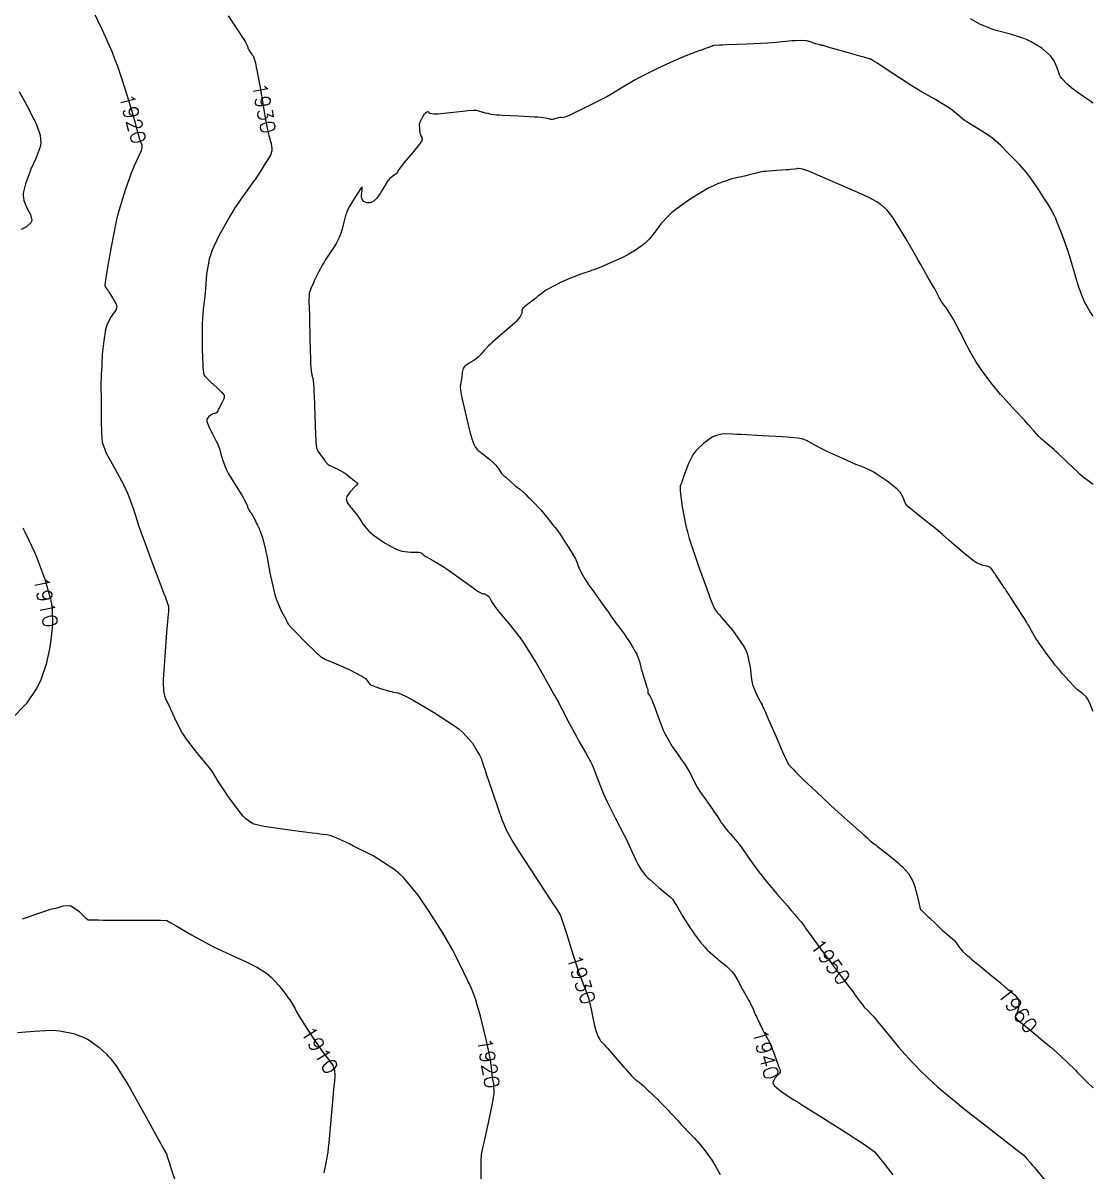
# Model space of a CAD drawing. Header units: metres. Extents: x 837477 to 838477, y 1189014 to 1191014.
# Drawn here: x 838203.1 to 838476.5, y 1189315.7 to 1189609 of the extents above; entities that cross this region are included whole.
import ezdxf

# ---------------------------------------------------------------- set-up
doc = ezdxf.new("R2010")
doc.units = ezdxf.units.M
doc.header["$LTSCALE"] = 0.3
doc.layers.add('COTAS 10', color=1, linetype='Continuous')
doc.styles.get("Standard").update_dxf_attribs({"font": 'simplex.shx'})

msp = doc.modelspace()

# ---------------------------------------------------------------- linework, layer by layer
at = {"layer": 'COTAS 10'}
for points, elevation in [([(838320.17, 1189309.906), (838320.222, 1189316.149), (838320.231, 1189317.347), (838320.239, 1189318.315), (838320.248, 1189319.896), (838320.53, 1189321.19), (838320.71, 1189321.977), (838320.934, 1189322.949), (838322.111, 1189328.01), (838323.208, 1189333.36), (838323.383, 1189334.515), (838323.442, 1189335.022), (838323.5, 1189335.528), (838323.458, 1189338.01), (838323.128, 1189339.487), (838323.065, 1189339.867), (838323.013, 1189340.235), (838322.927, 1189341.459), (838322.698, 1189343.354), (838322.556, 1189344.144), (838322.38, 1189345.05), (838321.459, 1189349.28), (838320.458, 1189353.538), (838320.4, 1189353.776), (838320.23, 1189354.461), (838320.024, 1189355.273), (838319.461, 1189357.282), (838319.113, 1189358.398), (838319.043, 1189358.647), (838318.985, 1189358.87), (838318.868, 1189359.461), (838318.37, 1189360.78), (838318.072, 1189361.462), (838317.704, 1189362.281), (838315.793, 1189366.386), (838313.545, 1189370.963), (838312.965, 1189372.079), (838312.402, 1189373.131), (838310.521, 1189376.386), (838308.469, 1189379.612), (838307.798, 1189380.646), (838307.084, 1189381.74), (838304.135, 1189386.196), (838300.393, 1189390.682), (838299.18, 1189391.794), (838297.889, 1189392.85), (838292.584, 1189396.196), (838287.632, 1189398.707), (838286.564, 1189399.237), (838285.627, 1189399.695), (838283.335, 1189400.75), (838282.065, 1189401.234), (838281.772, 1189401.331), (838281.504, 1189401.412), (838280.75, 1189401.572), (838279.029, 1189401.775), (838278.151, 1189401.883), (838277.1, 1189402.014), (838271.854, 1189402.676), (838266.439, 1189403.427), (838265.281, 1189403.614), (838264.271, 1189403.793), (838261.854, 1189404.365), (838260.052, 1189405.705), (838259.43, 1189406.367), (838258.753, 1189407.157), (838255.865, 1189411.062), (838253.269, 1189414.885), (838252.777, 1189415.622), (838252.384, 1189416.22), (838251.785, 1189417.22), (838251.785, 1189417.347), (838251.769, 1189417.395), (838251.747, 1189417.448), (838251.61, 1189417.683), (838250.877, 1189418.601), (838250.48, 1189419.084), (838249.998, 1189419.667), (838247.555, 1189422.597), (838244.911, 1189426.032), (838244.303, 1189426.932), (838243.748, 1189427.81), (838242.193, 1189430.798), (838241.122, 1189433.256), (838240.873, 1189433.8), (838240.645, 1189434.285), (838239.992, 1189435.544), (838239.542, 1189436.503), (838239.442, 1189436.798), (838239.352, 1189437.107), (838239.113, 1189438.33), (838239.061, 1189440.481), (838239.088, 1189441.375), (838239.133, 1189442.398), (838239.448, 1189447.17), (838239.834, 1189452.092), (838239.925, 1189453.209), (838240.008, 1189454.221), (838240.251, 1189456.988), (838240.401, 1189458.684), (838240.426, 1189459.02), (838240.444, 1189459.298), (838240.449, 1189459.818), (838240.384, 1189460.019), (838240.359, 1189460.095), (838240.33, 1189460.18), (838240.197, 1189460.562), (838239.527, 1189462.363), (838239.158, 1189463.343), (838238.711, 1189464.531), (838236.436, 1189470.562), (838233.959, 1189477.261), (838233.385, 1189478.872), (838232.858, 1189480.376), (838231.36, 1189484.924), (838229.94, 1189488.804), (838229.463, 1189489.886), (838228.95, 1189490.972), (838226.796, 1189494.924), (838224.834, 1189498.396), (838224.442, 1189499.18), (838224.116, 1189499.886), (838223.485, 1189501.794), (838223.314, 1189504.188), (838223.278, 1189505.2), (838223.247, 1189506.363), (838223.176, 1189511.828), (838223.17, 1189517.088), (838223.18, 1189518.123), (838223.194, 1189518.975), (838223.288, 1189520.528), (838223.382, 1189521.025), (838223.397, 1189521.211), (838223.407, 1189521.418), (838223.402, 1189522.34), (838223.451, 1189523.824), (838223.494, 1189524.385), (838223.55, 1189525.011), (838223.861, 1189527.815), (838224.343, 1189530.647), (838224.506, 1189531.291), (838224.683, 1189531.874), (838225.43, 1189533.473), (838226.187, 1189534.553), (838226.369, 1189534.81), (838226.54, 1189535.047), (838227.06, 1189535.749), (838227.187, 1189536.566), (838227.11, 1189536.876), (838226.984, 1189537.223), (838226.124, 1189538.777), (838225.132, 1189540.274), (838224.923, 1189540.585), (838224.741, 1189540.851), (838224.323, 1189541.436), (838224.163, 1189541.807), (838224.144, 1189541.938), (838224.137, 1189542.081), (838224.206, 1189542.699), (838224.532, 1189544.518), (838224.686, 1189545.418), (838224.869, 1189546.49), (838225.761, 1189551.795), (838226.962, 1189557.94), (838227.338, 1189559.543), (838227.734, 1189561.102), (838229.324, 1189566.376), (838230.888, 1189570.73), (838231.268, 1189571.71), (838231.624, 1189572.591), (838232.72, 1189574.958), (838233.426, 1189576.437), (838233.537, 1189576.759), (838233.611, 1189577.042), (838233.572, 1189577.749), (838233.244, 1189578.533), (838233.135, 1189578.865), (838233.019, 1189579.247), (838232.534, 1189581.041), (838231.722, 1189583.992), (838231.4, 1189585.103), (838231.036, 1189586.341), (838229.369, 1189591.874), (838228.398, 1189594.759), (838227.279, 1189598.083), (838226.648, 1189599.748), (838225.995, 1189601.389), (838223.445, 1189607.117), (838221.062, 1189612.042)], 1920), ([(838255.584, 1189610.789), (838257.641, 1189607.69), (838259.4, 1189605.042), (838259.741, 1189604.5), (838260.019, 1189604.042), (838260.495, 1189603.079), (838260.583, 1189602.678), (838260.616, 1189602.574), (838260.653, 1189602.472), (838260.816, 1189602.132), (838261.002, 1189601.825), (838261.053, 1189601.744), (838261.104, 1189601.665), (838261.285, 1189601.398), (838261.499, 1189601.111), (838261.571, 1189601.02), (838261.648, 1189600.925), (838261.97, 1189600.537), (838262.453, 1189599.048), (838262.631, 1189598.257), (838262.763, 1189597.623), (838262.829, 1189597.303), (838263.705, 1189592.492), (838264.588, 1189587.382), (838264.79, 1189586.239), (838264.973, 1189585.213), (838265.483, 1189582.492), (838265.88, 1189580.65), (838265.991, 1189580.178), (838266.104, 1189579.724), (838266.315, 1189578.959), (838266.518, 1189578.221), (838266.751, 1189576.917), (838266.748, 1189576.587), (838266.717, 1189576.27), (838266.365, 1189575.24), (838265.669, 1189574.073), (838265.421, 1189573.67), (838265.149, 1189573.233), (838263.968, 1189571.366), (838262.597, 1189569.284), (838262.205, 1189568.711), (838261.809, 1189568.139), (838260.333, 1189566.086), (838258.948, 1189564.177), (838258.608, 1189563.695), (838258.288, 1189563.234), (838257.288, 1189561.739), (838256.143, 1189559.844), (838255.731, 1189559.131), (838255.278, 1189558.337), (838253.298, 1189554.787), (838251.432, 1189550.77), (838251.051, 1189549.68), (838250.729, 1189548.601), (838250.054, 1189544.787), (838249.749, 1189541.129), (838249.66, 1189540.149), (838249.569, 1189539.182), (838249.223, 1189535.808), (838248.959, 1189532.234), (838248.92, 1189531.142), (838248.895, 1189530.005), (838248.927, 1189525.528), (838249.07, 1189521.641), (838249.116, 1189520.876), (838249.165, 1189520.246), (838249.361, 1189519.097), (838249.647, 1189518.767), (838249.751, 1189518.653), (838249.866, 1189518.53), (838250.375, 1189518.005), (838251.08, 1189517.314), (838251.319, 1189517.086), (838251.578, 1189516.842), (838252.673, 1189515.83), (838253.699, 1189514.857), (838253.914, 1189514.638), (838254.099, 1189514.441), (838254.519, 1189513.91), (838254.575, 1189513.376), (838254.531, 1189513.178), (838254.46, 1189512.956), (838253.99, 1189511.973), (838253.438, 1189510.969), (838253.316, 1189510.735), (838253.208, 1189510.519), (838252.932, 1189509.901), (838252.704, 1189509.498), (838252.626, 1189509.418), (838252.543, 1189509.351), (838252.192, 1189509.227), (838251.718, 1189509.089), (838251.557, 1189509.015), (838251.383, 1189508.924), (838250.647, 1189508.465), (838250.14, 1189507.721), (838250.11, 1189507.451), (838250.129, 1189507.154), (838250.595, 1189505.848), (838251.313, 1189504.481), (838251.49, 1189504.144), (838251.658, 1189503.826), (838252.185, 1189502.831), (838252.608, 1189501.995), (838252.711, 1189501.778), (838252.807, 1189501.567), (838253.102, 1189500.856), (838253.415, 1189499.921), (838253.522, 1189499.569), (838253.638, 1189499.176), (838254.134, 1189497.421), (838254.975, 1189495.195), (838255.309, 1189494.506), (838255.688, 1189493.785), (838257.421, 1189490.921), (838259.083, 1189488.318), (838259.416, 1189487.763), (838259.695, 1189487.279), (838260.244, 1189486.13), (838260.469, 1189485.47), (838260.544, 1189485.294), (838260.623, 1189485.123), (838260.954, 1189484.53), (838261.311, 1189483.96), (838261.407, 1189483.803), (838261.501, 1189483.647), (838261.832, 1189483.085), (838262.117, 1189482.585), (838262.183, 1189482.468), (838262.243, 1189482.36), (838262.411, 1189482.048), (838262.523, 1189481.812), (838262.547, 1189481.752), (838262.567, 1189481.695), (838262.616, 1189481.509), (838262.705, 1189481.273), (838262.752, 1189481.185), (838262.808, 1189481.086), (838263.087, 1189480.646), (838263.486, 1189479.842), (838263.616, 1189479.514), (838263.756, 1189479.141), (838264.335, 1189477.411), (838265.016, 1189474.811), (838265.22, 1189473.888), (838265.431, 1189472.878), (838266.251, 1189468.497), (838267.218, 1189464.002), (838267.522, 1189462.92), (838267.843, 1189461.907), (838269.132, 1189458.837), (838270.27, 1189456.702), (838270.495, 1189456.279), (838270.68, 1189455.929), (838271.024, 1189455.272), (838271.733, 1189454.481), (838272.149, 1189454.046), (838272.659, 1189453.518), (838275.296, 1189450.832), (838278.064, 1189448.138), (838278.659, 1189447.605), (838279.178, 1189447.165), (838280.431, 1189446.344), (838281.819, 1189445.817), (838282.424, 1189445.562), (838283.124, 1189445.26), (838286.449, 1189443.772), (838289.589, 1189442.214), (838290.173, 1189441.867), (838290.633, 1189441.556), (838291.264, 1189440.739), (838291.652, 1189440.115), (838291.958, 1189439.926), (838292.35, 1189439.731), (838294.487, 1189438.967), (838296.816, 1189438.299), (838297.33, 1189438.164), (838297.788, 1189438.051), (838298.967, 1189437.822), (838300.85, 1189437.021), (838301.751, 1189436.548), (838302.817, 1189435.965), (838308.037, 1189432.951), (838313.394, 1189429.459), (838314.546, 1189428.575), (838315.555, 1189427.727), (838318.002, 1189424.965), (838319.267, 1189422.799), (838319.531, 1189422.327), (838319.757, 1189421.911), (838320.262, 1189420.869), (838320.838, 1189419.202), (838321.11, 1189418.392), (838321.431, 1189417.43), (838322.994, 1189412.698), (838324.702, 1189407.685), (838325.114, 1189406.547), (838325.5, 1189405.517), (838326.672, 1189402.698), (838328.399, 1189399.609), (838329.135, 1189398.409), (838329.983, 1189397.059), (838333.974, 1189390.938), (838337.84, 1189385.087), (838338.609, 1189383.907), (838339.247, 1189382.919), (838340.462, 1189380.938), (838341.092, 1189379.224), (838341.362, 1189378.403), (838341.672, 1189377.432), (838342.506, 1189374.721), (838343.135, 1189372.673), (838344.716, 1189367.648), (838345.1, 1189366.509), (838345.462, 1189365.48), (838346.575, 1189362.673), (838347.469, 1189360.333), (838347.693, 1189359.598), (838347.906, 1189358.825), (838348.384, 1189356.654), (838348.589, 1189355.718), (838349.184, 1189352.821), (838349.342, 1189352.179), (838349.497, 1189351.608), (838350.029, 1189350.127), (838350.492, 1189349.268), (838350.602, 1189349.089), (838350.706, 1189348.936), (838351.015, 1189348.595), (838351.703, 1189347.901), (838352.044, 1189347.524), (838352.451, 1189347.067), (838354.467, 1189344.753), (838356.585, 1189342.307), (838357.056, 1189341.767), (838357.478, 1189341.287), (838358.587, 1189340.052), (838359.261, 1189339.357), (838359.409, 1189339.218), (838359.54, 1189339.102), (838359.873, 1189338.875), (838360.278, 1189338.605), (838360.455, 1189338.462), (838360.66, 1189338.289), (838361.635, 1189337.42), (838362.754, 1189336.385), (838363.05, 1189336.109), (838363.34, 1189335.837), (838364.34, 1189334.89), (838365.314, 1189333.941), (838365.588, 1189333.667), (838365.864, 1189333.388), (838366.879, 1189332.341), (838367.856, 1189331.315), (838368.109, 1189331.051), (838368.354, 1189330.794), (838369.175, 1189329.936), (838369.971, 1189329.092), (838370.202, 1189328.844), (838370.436, 1189328.591), (838371.317, 1189327.624), (838372.17, 1189326.693), (838372.386, 1189326.461), (838372.595, 1189326.241), (838373.276, 1189325.542), (838373.879, 1189324.935), (838374.037, 1189324.773), (838374.192, 1189324.614), (838374.719, 1189324.062), (838375.238, 1189323.5), (838375.386, 1189323.335), (838375.537, 1189323.165), (838376.1, 1189322.516), (838376.696, 1189321.803), (838376.866, 1189321.593), (838377.04, 1189321.377), (838377.689, 1189320.55), (838378.478, 1189319.446), (838378.74, 1189319.056), (838379.02, 1189318.629), (838380.191, 1189316.78), (838381.279, 1189314.849)], 1930), ([(838476.514, 1189588.507), (838476.4, 1189588.6), (838476.074, 1189588.842), (838475.718, 1189589.098), (838474.182, 1189590.131), (838472.473, 1189591.299), (838472.006, 1189591.639), (838471.543, 1189591.986), (838469.897, 1189593.301), (838468.513, 1189594.777), (838468.215, 1189595.226), (838467.953, 1189595.692), (838467.318, 1189597.52), (838466.479, 1189599.468), (838466.089, 1189600.009), (838465.631, 1189600.552), (838463.407, 1189602.517), (838460.563, 1189604.263), (838459.713, 1189604.667), (838458.837, 1189605.037), (838455.446, 1189606.084), (838452.067, 1189606.984), (838451.198, 1189607.261), (838450.358, 1189607.549), (838447.563, 1189608.691), (838445.237, 1189610.027)], 1930), ([(838476.514, 1189534.014), (838476.173, 1189534.563), (838475.792, 1189535.202), (838475.437, 1189535.811), (838474.366, 1189537.761), (838473.446, 1189539.883), (838473.187, 1189540.601), (838472.925, 1189541.376), (838471.961, 1189544.644), (838470.865, 1189548.39), (838470.519, 1189549.466), (838470.155, 1189550.558), (838468.69, 1189554.644), (838467.291, 1189558.219), (838466.969, 1189558.989), (838466.675, 1189559.665), (838465.851, 1189561.313), (838464.952, 1189562.743), (838464.61, 1189563.282), (838464.229, 1189563.881), (838462.518, 1189566.561), (838460.571, 1189569.407), (838460.041, 1189570.112), (838459.515, 1189570.781), (838457.648, 1189572.895), (838455.805, 1189574.768), (838455.294, 1189575.284), (838454.783, 1189575.798), (838452.938, 1189577.648), (838450.933, 1189579.421), (838450.321, 1189579.888), (838449.686, 1189580.345), (838447.187, 1189581.905), (838444.759, 1189583.377), (838444.168, 1189583.778), (838443.612, 1189584.175), (838441.897, 1189585.585), (838440.072, 1189587.042), (838439.447, 1189587.47), (838438.771, 1189587.907), (838435.893, 1189589.573), (838432.403, 1189591.568), (838431.34, 1189592.213), (838430.234, 1189592.899), (838425.893, 1189595.708), (838422.142, 1189598.187), (838421.409, 1189598.664), (838420.809, 1189599.05), (838419.743, 1189599.686), (838419.571, 1189599.726), (838419.534, 1189599.736), (838419.501, 1189599.745), (838419.42, 1189599.772), (838418.508, 1189600.036), (838417.951, 1189600.195), (838417.263, 1189600.391), (838413.679, 1189601.408), (838410.081, 1189602.436), (838409.383, 1189602.638), (838408.814, 1189602.806), (838407.839, 1189603.115), (838407.699, 1189603.178), (838407.657, 1189603.19), (838407.613, 1189603.2), (838407.443, 1189603.216), (838407.287, 1189603.227), (838407.253, 1189603.233), (838407.222, 1189603.241), (838407.144, 1189603.279), (838406.988, 1189603.339), (838406.909, 1189603.359), (838406.815, 1189603.382), (838406.342, 1189603.48), (838405.73, 1189603.634), (838405.548, 1189603.692), (838405.359, 1189603.757), (838404.63, 1189604.045), (838403.733, 1189604.314), (838403.439, 1189604.367), (838403.125, 1189604.41), (838401.825, 1189604.487), (838400.377, 1189604.451), (838399.97, 1189604.424), (838399.559, 1189604.389), (838398.054, 1189604.198), (838395.593, 1189603.959), (838394.581, 1189603.893), (838393.425, 1189603.827), (838388.054, 1189603.588), (838382.927, 1189603.383), (838381.925, 1189603.338), (838381.104, 1189603.297), (838379.647, 1189603.192), (838379.363, 1189603.113), (838379.282, 1189603.088), (838379.199, 1189603.062), (838378.89, 1189602.959), (838378.527, 1189602.83), (838378.41, 1189602.787), (838378.286, 1189602.742), (838377.777, 1189602.553), (838376.858, 1189602.21), (838376.475, 1189602.067), (838376.036, 1189601.904), (838373.988, 1189601.143), (838371.213, 1189600.035), (838370.315, 1189599.652), (838369.362, 1189599.237), (838365.455, 1189597.465), (838361.472, 1189595.509), (838360.471, 1189594.978), (838359.515, 1189594.451), (838356.431, 1189592.587), (838353.294, 1189590.682), (838352.304, 1189590.129), (838351.262, 1189589.565), (838347.062, 1189587.438), (838343.368, 1189585.688), (838342.645, 1189585.363), (838342.052, 1189585.106), (838340.996, 1189584.752), (838340.76, 1189584.817), (838340.685, 1189584.824), (838340.606, 1189584.827), (838340.285, 1189584.8), (838339.926, 1189584.729), (838339.823, 1189584.704), (838339.718, 1189584.677), (838339.326, 1189584.559), (838338.944, 1189584.442), (838338.846, 1189584.415), (838338.751, 1189584.391), (838338.434, 1189584.322), (838338.038, 1189584.327), (838337.892, 1189584.349), (838337.732, 1189584.38), (838337.024, 1189584.569), (838335.41, 1189584.809), (838334.679, 1189584.874), (838333.824, 1189584.937), (838329.709, 1189585.159), (838325.653, 1189585.361), (838324.835, 1189585.413), (838324.15, 1189585.462), (838322.778, 1189585.625), (838322.25, 1189585.768), (838322.097, 1189585.805), (838321.941, 1189585.842), (838321.353, 1189585.964), (838320.76, 1189586.1), (838320.601, 1189586.144), (838320.445, 1189586.191), (838319.9, 1189586.387), (838319.317, 1189586.557), (838319.137, 1189586.588), (838318.948, 1189586.612), (838318.199, 1189586.642), (838316.806, 1189586.534), (838316.212, 1189586.471), (838315.527, 1189586.393), (838312.3, 1189585.995), (838309.184, 1189585.679), (838308.569, 1189585.653), (838308.062, 1189585.655), (838307.124, 1189585.885), (838306.852, 1189586.172), (838306.765, 1189586.21), (838306.672, 1189586.23), (838306.293, 1189586.15), (838305.893, 1189585.871), (838305.788, 1189585.765), (838305.684, 1189585.646), (838305.328, 1189585.111), (838305.026, 1189584.563), (838304.957, 1189584.435), (838304.895, 1189584.317), (838304.72, 1189583.98), (838304.593, 1189583.722), (838304.56, 1189583.655), (838304.527, 1189583.589), (838304.419, 1189583.369), (838304.351, 1189583.14), (838304.344, 1189583.07), (838304.343, 1189582.996), (838304.383, 1189582.705), (838304.443, 1189582.343), (838304.455, 1189582.224), (838304.464, 1189582.098), (838304.477, 1189581.575), (838304.528, 1189581.011), (838304.561, 1189580.858), (838304.602, 1189580.708), (838304.819, 1189580.177), (838305.029, 1189579.694), (838305.066, 1189579.573), (838305.093, 1189579.457), (838305.115, 1189579.085), (838304.649, 1189578.3), (838304.369, 1189577.924), (838304.023, 1189577.479), (838302.228, 1189575.299), (838300.403, 1189573.129), (838300.038, 1189572.69), (838299.733, 1189572.322), (838299.14, 1189571.577), (838298.968, 1189571.292), (838298.929, 1189571.213), (838298.893, 1189571.135), (838298.797, 1189570.854), (838298.574, 1189570.528), (838298.46, 1189570.422), (838298.322, 1189570.308), (838297.633, 1189569.84), (838296.782, 1189569.115), (838296.542, 1189568.84), (838296.3, 1189568.533), (838295.413, 1189567.155), (838294.579, 1189565.739), (838294.37, 1189565.408), (838294.172, 1189565.104), (838293.536, 1189564.226), (838292.926, 1189563.617), (838292.743, 1189563.482), (838292.554, 1189563.363), (838291.821, 1189563.053), (838291.085, 1189562.986), (838290.893, 1189563.02), (838290.707, 1189563.076), (838290.079, 1189563.467), (838289.677, 1189564.22), (838289.633, 1189564.503), (838289.619, 1189564.82), (838289.81, 1189566.237), (838289.828, 1189567.067), (838289.704, 1189567.015), (838289.524, 1189566.839), (838288.409, 1189565.185), (838287.158, 1189563.1), (838286.893, 1189562.653), (838286.662, 1189562.263), (838286.122, 1189561.324), (838285.785, 1189560.486), (838285.682, 1189560.16), (838285.575, 1189559.791), (838285.155, 1189558.12), (838284.687, 1189556.308), (838284.55, 1189555.852), (838284.408, 1189555.415), (838283.87, 1189554.003), (838283.177, 1189552.636), (838282.939, 1189552.229), (838282.68, 1189551.809), (838281.577, 1189550.187), (838280.381, 1189548.406), (838280.064, 1189547.885), (838279.753, 1189547.352), (838278.679, 1189545.327), (838277.753, 1189543.433), (838277.534, 1189542.983), (838277.333, 1189542.565), (838276.742, 1189541.321), (838276.367, 1189540.205), (838276.301, 1189539.867), (838276.251, 1189539.516), (838276.209, 1189538.146), (838276.283, 1189535.729), (838276.308, 1189534.718), (838276.333, 1189533.56), (838276.439, 1189528.146), (838276.57, 1189522.921), (838276.611, 1189521.883), (838276.654, 1189521.022), (838276.829, 1189519.386), (838277.009, 1189518.826), (838277.056, 1189518.644), (838277.102, 1189518.45), (838277.257, 1189517.648), (838277.416, 1189515.737), (838277.465, 1189514.844), (838277.515, 1189513.792), (838277.711, 1189508.676), (838277.899, 1189503.662), (838277.944, 1189502.675), (838277.986, 1189501.862), (838278.109, 1189500.372), (838278.379, 1189499.826), (838278.513, 1189499.608), (838278.672, 1189499.36), (838279.459, 1189498.222), (838280.25, 1189497.136), (838280.411, 1189496.922), (838280.547, 1189496.745), (838280.829, 1189496.416), (838280.952, 1189496.326), (838280.988, 1189496.3), (838281.024, 1189496.273), (838281.16, 1189496.168), (838281.416, 1189496.012), (838281.528, 1189495.953), (838281.658, 1189495.886), (838282.274, 1189495.586), (838283.018, 1189495.235), (838283.228, 1189495.136), (838283.44, 1189495.036), (838284.222, 1189494.67), (838285.102, 1189494.167), (838285.375, 1189493.981), (838285.662, 1189493.775), (838286.808, 1189492.864), (838287.81, 1189492.021), (838288.006, 1189491.858), (838288.167, 1189491.726), (838288.456, 1189491.502), (838288.52, 1189491.475), (838288.539, 1189491.466), (838288.559, 1189491.456), (838288.637, 1189491.416), (838288.689, 1189491.362), (838288.693, 1189491.344), (838288.693, 1189491.325), (838288.655, 1189491.241), (838288.581, 1189491.145), (838288.558, 1189491.116), (838288.534, 1189491.088), (838288.438, 1189490.978), (838288.119, 1189490.636), (838287.955, 1189490.46), (838286.767, 1189489.194), (838285.918, 1189487.991), (838285.809, 1189487.685), (838285.754, 1189487.392), (838286.014, 1189486.436), (838286.66, 1189485.555), (838286.85, 1189485.309), (838287.045, 1189485.062), (838287.786, 1189484.166), (838288.61, 1189483.113), (838288.855, 1189482.768), (838289.109, 1189482.4), (838290.089, 1189480.877), (838291.543, 1189479.135), (838292.095, 1189478.629), (838292.712, 1189478.112), (838295.48, 1189476.159), (838298.458, 1189474.56), (838299.207, 1189474.267), (838299.924, 1189474.038), (838302.243, 1189473.75), (838303.961, 1189473.79), (838304.299, 1189473.768), (838304.578, 1189473.731), (838305.089, 1189473.48), (838305.619, 1189472.973), (838305.909, 1189472.776), (838306.262, 1189472.555), (838308.055, 1189471.549), (838310.524, 1189470.09), (838311.303, 1189469.582), (838312.124, 1189469.029), (838315.432, 1189466.66), (838318.375, 1189464.513), (838318.966, 1189464.102), (838319.46, 1189463.769), (838320.434, 1189463.228), (838320.742, 1189463.197), (838320.817, 1189463.185), (838320.886, 1189463.173), (838321.096, 1189463.118), (838321.294, 1189463.036), (838321.356, 1189463.006), (838321.421, 1189462.972), (838321.682, 1189462.827), (838321.927, 1189462.667), (838321.982, 1189462.624), (838322.032, 1189462.583), (838322.163, 1189462.44), (838322.261, 1189462.292), (838322.29, 1189462.248), (838322.318, 1189462.201), (838322.426, 1189462.02), (838322.584, 1189461.729), (838322.644, 1189461.614), (838322.712, 1189461.483), (838323.019, 1189460.887), (838323.886, 1189459.643), (838324.307, 1189459.105), (838324.807, 1189458.482), (838327.268, 1189455.533), (838330.145, 1189451.871), (838330.908, 1189450.799), (838331.655, 1189449.702), (838334.233, 1189445.533), (838336.266, 1189441.969), (838336.67, 1189441.254), (838337.006, 1189440.657), (838337.649, 1189439.484), (838337.966, 1189438.883), (838338.098, 1189438.647), (838338.248, 1189438.381), (838338.949, 1189437.168), (838340.013, 1189435.258), (838340.393, 1189434.552), (838340.809, 1189433.77), (838342.622, 1189430.305), (838344.521, 1189426.715), (838344.993, 1189425.853), (838345.442, 1189425.049), (838346.865, 1189422.622), (838348.118, 1189420.319), (838348.458, 1189419.593), (838348.796, 1189418.828), (838349.993, 1189415.749), (838351.41, 1189412.191), (838351.886, 1189411.124), (838352.398, 1189410.022), (838354.553, 1189405.749), (838356.66, 1189401.692), (838357.143, 1189400.725), (838357.582, 1189399.827), (838358.804, 1189397.152), (838359.723, 1189395.098), (838359.972, 1189394.592), (838360.217, 1189394.112), (838361.082, 1189392.605), (838362.286, 1189391.105), (838362.746, 1189390.63), (838363.259, 1189390.129), (838365.57, 1189388.103), (838367.724, 1189386.327), (838368.139, 1189385.982), (838368.475, 1189385.702), (838369.035, 1189385.225), (838369.073, 1189385.174), (838369.081, 1189385.163), (838369.088, 1189385.154), (838369.102, 1189385.132), (838369.512, 1189384.451), (838369.768, 1189384.026), (838370.086, 1189383.499), (838371.75, 1189380.743), (838373.682, 1189377.666), (838374.168, 1189376.936), (838374.634, 1189376.261), (838376.144, 1189374.264), (838377.459, 1189372.757), (838377.803, 1189372.39), (838378.137, 1189372.044), (838379.272, 1189370.976), (838380.461, 1189369.967), (838380.831, 1189369.658), (838381.218, 1189369.337), (838382.76, 1189368.072), (838384.246, 1189366.658), (838384.599, 1189366.242), (838384.925, 1189365.816), (838385.888, 1189364.191), (838386.675, 1189362.592), (838386.891, 1189362.183), (838387.106, 1189361.789), (838387.873, 1189360.485), (838388.612, 1189359.225), (838388.809, 1189358.858), (838389.002, 1189358.483), (838389.672, 1189357.064), (838390.157, 1189355.97), (838390.327, 1189355.586), (838390.511, 1189355.174), (838390.696, 1189354.762), (838391.373, 1189353.264), (838392.057, 1189351.846), (838392.246, 1189351.483), (838392.436, 1189351.134), (838393.118, 1189349.981), (838393.838, 1189348.623), (838394.051, 1189348.144), (838394.269, 1189347.621), (838395.108, 1189345.361), (838395.869, 1189343.22), (838396.04, 1189342.772), (838396.192, 1189342.386), (838396.597, 1189341.518), (838396.574, 1189340.931), (838396.457, 1189340.723), (838396.292, 1189340.496), (838395.297, 1189339.511), (838394.734, 1189338.296), (838394.841, 1189337.923), (838395.024, 1189337.605), (838395.063, 1189337.535), (838396.814, 1189336.004), (838400.068, 1189333.91), (838401.238, 1189333.166), (838402.524, 1189332.352), (838408.137, 1189328.822), (838413.548, 1189325.417), (838414.706, 1189324.682), (838415.716, 1189324.036), (838418.137, 1189322.453), (838419.412, 1189321.561), (838419.7, 1189321.351), (838419.96, 1189321.157), (838420.663, 1189320.59), (838421.703, 1189319.409), (838422.174, 1189318.827), (838422.726, 1189318.135), (838425.382, 1189314.719)], 1940), ([(838202.19, 1189591.433), (838204.1, 1189587.897), (838206.008, 1189584.197), (838206.413, 1189583.342), (838206.764, 1189582.56), (838207.582, 1189580.35), (838207.692, 1189578.383), (838207.595, 1189577.754), (838207.443, 1189577.09), (838206.438, 1189574.389), (838205.202, 1189571.599), (838204.905, 1189570.878), (838204.627, 1189570.181), (838203.788, 1189567.848), (838203.298, 1189565.866), (838203.24, 1189565.39), (838203.216, 1189564.945), (838203.412, 1189563.599), (838203.914, 1189562.362), (838204.084, 1189561.985), (838204.266, 1189561.594), (838205.034, 1189560.057), (838205.401, 1189558.579), (838205.33, 1189558.224), (838205.185, 1189557.893), (838204.04, 1189556.894), (838202.674, 1189556.201)], 1910), ([(838476.514, 1189491.083), (838474.034, 1189492.956), (838473.312, 1189493.559), (838472.59, 1189494.186), (838469.992, 1189496.651), (838467.617, 1189498.982), (838467.036, 1189499.525), (838466.489, 1189500.022), (838464.788, 1189501.447), (838463.374, 1189502.634), (838463.006, 1189502.982), (838462.649, 1189503.337), (838461.447, 1189504.69), (838460.028, 1189506.35), (838459.534, 1189506.899), (838458.996, 1189507.487), (838456.689, 1189509.932), (838454.202, 1189512.61), (838453.551, 1189513.344), (838452.916, 1189514.075), (838450.76, 1189516.689), (838448.876, 1189519.163), (838448.412, 1189519.806), (838447.975, 1189520.43), (838446.605, 1189522.534), (838445.248, 1189524.89), (838444.819, 1189525.673), (838444.365, 1189526.514), (838442.534, 1189530.025), (838440.765, 1189533.359), (838440.352, 1189534.088), (838439.972, 1189534.734), (838438.874, 1189536.365), (838438.082, 1189537.409), (838437.894, 1189537.684), (838437.72, 1189537.953), (838437.204, 1189538.874), (838436.519, 1189540.181), (838436.238, 1189540.693), (838435.918, 1189541.27), (838434.431, 1189543.898), (838432.485, 1189547.289), (838431.875, 1189548.347), (838431.234, 1189549.458), (838428.661, 1189553.898), (838426.228, 1189557.931), (838425.674, 1189558.785), (838425.173, 1189559.523), (838423.799, 1189561.24), (838422.778, 1189562.147), (838422.5, 1189562.375), (838422.223, 1189562.594), (838421.24, 1189563.301), (838419.225, 1189564.357), (838418.298, 1189564.795), (838417.211, 1189565.296), (838411.952, 1189567.633), (838406.812, 1189569.864), (838405.799, 1189570.298), (838404.965, 1189570.652), (838403.435, 1189571.268), (838403.108, 1189571.361), (838403.032, 1189571.385), (838402.962, 1189571.408), (838402.76, 1189571.486), (838402.511, 1189571.565), (838402.411, 1189571.589), (838402.298, 1189571.613), (838401.776, 1189571.708), (838401.179, 1189571.761), (838401.017, 1189571.758), (838400.857, 1189571.749), (838400.294, 1189571.653), (838399.246, 1189571.507), (838398.78, 1189571.465), (838398.239, 1189571.423), (838395.651, 1189571.269), (838392.92, 1189571.064), (838392.288, 1189570.991), (838391.711, 1189570.91), (838390.075, 1189570.559), (838388.396, 1189570.096), (838387.791, 1189569.945), (838387.126, 1189569.785), (838384.218, 1189569.123), (838380.617, 1189567.911), (838379.514, 1189567.404), (838378.366, 1189566.822), (838373.838, 1189564.098), (838369.71, 1189561.152), (838368.814, 1189560.429), (838368.025, 1189559.747), (838366.066, 1189557.619), (838364.866, 1189555.909), (838364.555, 1189555.49), (838364.254, 1189555.095), (838363.246, 1189553.866), (838362.114, 1189552.762), (838361.735, 1189552.446), (838361.328, 1189552.126), (838359.622, 1189550.931), (838357.497, 1189549.688), (838356.827, 1189549.338), (838356.12, 1189548.985), (838353.272, 1189547.689), (838350.775, 1189546.629), (838350.29, 1189546.425), (838349.895, 1189546.259), (838349.215, 1189545.987), (838349.13, 1189545.969), (838349.111, 1189545.964), (838349.092, 1189545.96), (838349.04, 1189545.947), (838348.612, 1189545.802), (838348.357, 1189545.715), (838348.043, 1189545.607), (838346.416, 1189545.05), (838344.485, 1189544.354), (838343.98, 1189544.159), (838343.487, 1189543.964), (838341.814, 1189543.25), (838340.468, 1189542.635), (838340.182, 1189542.502), (838339.933, 1189542.384), (838339.345, 1189542.094), (838338.871, 1189541.836), (838338.694, 1189541.74), (838337.615, 1189541.154), (838336.661, 1189540.599), (838336.418, 1189540.443), (838336.183, 1189540.287), (838335.41, 1189539.717), (838334.831, 1189539.25), (838334.718, 1189539.159), (838334.626, 1189539.085), (838334.465, 1189538.956), (838334.136, 1189538.711), (838332.426, 1189537.437), (838331.184, 1189536.404), (838330.957, 1189536.167), (838330.779, 1189535.951), (838330.557, 1189535.347), (838330.553, 1189534.831), (838330.513, 1189534.67), (838330.456, 1189534.501), (838330.11, 1189533.828), (838329.15, 1189532.743), (838328.707, 1189532.314), (838328.186, 1189531.83), (838325.664, 1189529.619), (838323.109, 1189527.398), (838322.567, 1189526.907), (838322.098, 1189526.471), (838321.001, 1189525.344), (838320.381, 1189524.609), (838320.211, 1189524.419), (838320.042, 1189524.235), (838319.441, 1189523.62), (838318.705, 1189523.023), (838318.451, 1189522.85), (838318.176, 1189522.674), (838317.001, 1189522.011), (838315.941, 1189521.236), (838315.739, 1189520.988), (838315.575, 1189520.727), (838315.312, 1189519.665), (838315.268, 1189518.589), (838315.242, 1189518.318), (838315.21, 1189518.058), (838315.045, 1189517.22), (838314.898, 1189516.447), (838314.877, 1189516.229), (838314.865, 1189516.008), (838314.892, 1189515.196), (838315.18, 1189513.607), (838315.333, 1189512.897), (838315.517, 1189512.069), (838316.444, 1189508.101), (838317.418, 1189504.186), (838317.631, 1189503.39), (838317.821, 1189502.72), (838318.302, 1189501.343), (838318.602, 1189500.835), (838318.677, 1189500.712), (838318.748, 1189500.597), (838318.978, 1189500.247), (838319.189, 1189499.976), (838319.249, 1189499.91), (838319.31, 1189499.848), (838319.532, 1189499.66), (838319.811, 1189499.461), (838319.906, 1189499.393), (838320.009, 1189499.319), (838320.448, 1189499.003), (838321.053, 1189498.547), (838321.261, 1189498.385), (838321.486, 1189498.207), (838322.448, 1189497.435), (838323.445, 1189496.526), (838323.693, 1189496.261), (838323.929, 1189495.991), (838324.68, 1189494.971), (838325.29, 1189494.071), (838325.437, 1189493.877), (838325.574, 1189493.707), (838325.992, 1189493.294), (838326.468, 1189492.913), (838326.643, 1189492.763), (838326.836, 1189492.594), (838327.686, 1189491.826), (838328.64, 1189490.979), (838328.898, 1189490.76), (838329.154, 1189490.548), (838330.053, 1189489.84), (838330.828, 1189489.233), (838331.005, 1189489.084), (838331.165, 1189488.943), (838331.608, 1189488.506), (838332.14, 1189487.943), (838332.357, 1189487.723), (838332.603, 1189487.476), (838333.745, 1189486.354), (838335.106, 1189484.943), (838335.49, 1189484.514), (838335.878, 1189484.068), (838337.308, 1189482.319), (838338.528, 1189480.764), (838338.784, 1189480.44), (838339.005, 1189480.163), (838339.505, 1189479.548), (838339.88, 1189479.046), (838340.021, 1189478.84), (838340.178, 1189478.605), (838340.882, 1189477.516), (838341.734, 1189476.186), (838341.985, 1189475.8), (838342.242, 1189475.406), (838343.226, 1189473.918), (838344.082, 1189472.541), (838344.259, 1189472.217), (838344.41, 1189471.918), (838344.737, 1189471.047), (838344.99, 1189470.237), (838345.095, 1189469.976), (838345.214, 1189469.7), (838345.77, 1189468.572), (838346.443, 1189467.371), (838346.636, 1189467.05), (838346.832, 1189466.733), (838347.565, 1189465.628), (838348.491, 1189464.32), (838348.809, 1189463.876), (838349.154, 1189463.396), (838350.62, 1189461.366), (838352.074, 1189459.34), (838352.412, 1189458.863), (838352.721, 1189458.422), (838353.602, 1189457.134), (838354.312, 1189456.106), (838354.514, 1189455.829), (838354.718, 1189455.556), (838355.474, 1189454.598), (838356.391, 1189453.381), (838356.697, 1189452.944), (838357.026, 1189452.464), (838358.401, 1189450.37), (838359.67, 1189448.231), (838359.931, 1189447.723), (838360.154, 1189447.252), (838360.633, 1189445.853), (838360.969, 1189444.446), (838361.102, 1189443.969), (838361.251, 1189443.455), (838361.934, 1189441.285), (838362.551, 1189439.314), (838362.659, 1189438.926), (838362.74, 1189438.606), (838362.806, 1189438.018), (838362.807, 1189437.79), (838362.848, 1189437.696), (838362.905, 1189437.59), (838363.256, 1189437.097), (838363.871, 1189435.919), (838364.095, 1189435.381), (838364.341, 1189434.75), (838365.425, 1189431.706), (838366.728, 1189428.33), (838367.113, 1189427.49), (838367.509, 1189426.691), (838369.026, 1189424.146), (838370.489, 1189422.045), (838370.852, 1189421.525), (838371.195, 1189421.033), (838372.28, 1189419.478), (838373.203, 1189418.038), (838373.445, 1189417.618), (838373.68, 1189417.188), (838374.478, 1189415.558), (838375.413, 1189413.752), (838375.734, 1189413.212), (838376.082, 1189412.654), (838377.565, 1189410.493), (838379.031, 1189408.453), (838379.369, 1189407.972), (838379.678, 1189407.527), (838380.546, 1189406.22), (838381.253, 1189405.15), (838381.459, 1189404.854), (838381.671, 1189404.558), (838382.472, 1189403.489), (838383.308, 1189402.458), (838383.54, 1189402.186), (838383.773, 1189401.919), (838384.619, 1189401.004), (838385.74, 1189399.649), (838386.147, 1189399.104), (838386.596, 1189398.486), (838388.565, 1189395.645), (838391.023, 1189392.228), (838391.78, 1189391.248), (838392.57, 1189390.253), (838395.699, 1189386.537), (838398.438, 1189383.406), (838398.983, 1189382.78), (838399.434, 1189382.258), (838400.293, 1189381.244), (838400.564, 1189380.913), (838400.645, 1189380.822), (838400.728, 1189380.732), (838401.052, 1189380.409), (838401.921, 1189379.327), (838402.349, 1189378.758), (838402.857, 1189378.072), (838403.087, 1189377.758), (838405.367, 1189374.623), (838408.352, 1189370.528), (838409.16, 1189369.435), (838409.959, 1189368.359), (838412.779, 1189364.623), (838414.397, 1189362.492), (838415.117, 1189361.541), (838415.613, 1189360.879), (838416.043, 1189360.298), (838417.047, 1189358.891), (838417.68, 1189358.043), (838417.876, 1189357.815), (838418.08, 1189357.59), (838418.891, 1189356.803), (838420.125, 1189355.508), (838420.595, 1189354.963), (838421.122, 1189354.337), (838423.49, 1189351.401), (838426.198, 1189348.081), (838426.939, 1189347.213), (838427.676, 1189346.366), (838430.306, 1189343.49), (838432.89, 1189340.857), (838433.597, 1189340.164), (838434.302, 1189339.486), (838436.817, 1189337.165), (838440.242, 1189334.281), (838441.52, 1189333.247), (838442.941, 1189332.112), (838449.263, 1189327.165), (838455.155, 1189322.597), (838456.304, 1189321.701), (838457.245, 1189320.965), (838458.902, 1189319.639), (838459.195, 1189319.342), (838459.275, 1189319.255), (838459.355, 1189319.165), (838459.639, 1189318.823), (838460.527, 1189317.759), (838460.987, 1189317.215), (838461.54, 1189316.562), (838464.311, 1189313.304)], 1950), ([(838476.514, 1189433.135), (838476.487, 1189433.199), (838476.382, 1189433.463), (838475.889, 1189434.776), (838475.208, 1189436.198), (838474.984, 1189436.531), (838474.745, 1189436.838), (838473.753, 1189437.729), (838472.567, 1189438.652), (838472.206, 1189438.979), (838471.83, 1189439.337), (838470.354, 1189440.89), (838469.053, 1189442.354), (838468.789, 1189442.656), (838468.566, 1189442.913), (838468.104, 1189443.469), (838467.892, 1189443.733), (838467.826, 1189443.806), (838467.757, 1189443.88), (838467.482, 1189444.145), (838466.85, 1189444.898), (838466.556, 1189445.28), (838466.21, 1189445.736), (838464.531, 1189448.007), (838462.735, 1189450.552), (838462.315, 1189451.18), (838461.929, 1189451.775), (838460.816, 1189453.65), (838459.988, 1189455.153), (838459.783, 1189455.514), (838459.587, 1189455.851), (838458.965, 1189456.868), (838458.26, 1189457.958), (838458.012, 1189458.341), (838457.741, 1189458.759), (838456.571, 1189460.564), (838455.479, 1189462.245), (838455.257, 1189462.585), (838455.07, 1189462.871), (838454.685, 1189463.451), (838454.302, 1189464.02), (838454.116, 1189464.298), (838453.895, 1189464.63), (838452.808, 1189466.265), (838451.71, 1189467.914), (838451.482, 1189468.255), (838451.286, 1189468.545), (838450.855, 1189469.172), (838450.638, 1189469.457), (838450.577, 1189469.532), (838450.517, 1189469.604), (838450.298, 1189469.851), (838449.883, 1189470.076), (838449.699, 1189470.135), (838449.485, 1189470.193), (838448.463, 1189470.392), (838446.954, 1189471.001), (838446.434, 1189471.318), (838445.868, 1189471.699), (838443.454, 1189473.611), (838440.976, 1189475.747), (838440.37, 1189476.269), (838439.8, 1189476.762), (838438.028, 1189478.293), (838436.331, 1189479.726), (838435.808, 1189480.157), (838435.262, 1189480.603), (838433.094, 1189482.336), (838431.102, 1189483.914), (838430.666, 1189484.261), (838430.279, 1189484.571), (838429.302, 1189485.366), (838428.724, 1189486.042), (838428.59, 1189486.277), (838428.467, 1189486.532), (838428.117, 1189487.621), (838427.299, 1189489.03), (838426.882, 1189489.486), (838426.381, 1189489.97), (838423.882, 1189491.956), (838421.135, 1189493.806), (838420.479, 1189494.204), (838419.867, 1189494.552), (838418.033, 1189495.398), (838416.139, 1189496.121), (838415.49, 1189496.391), (838414.786, 1189496.692), (838411.793, 1189498.033), (838408.781, 1189499.447), (838408.066, 1189499.794), (838407.402, 1189500.122), (838405.432, 1189501.144), (838404.046, 1189501.896), (838403.751, 1189502.053), (838403.493, 1189502.188), (838402.881, 1189502.494), (838402.404, 1189502.653), (838402.231, 1189502.697), (838402.041, 1189502.74), (838401.209, 1189502.893), (838399.219, 1189503.083), (838398.299, 1189503.149), (838397.22, 1189503.222), (838391.988, 1189503.532), (838386.637, 1189503.812), (838385.482, 1189503.865), (838384.469, 1189503.908), (838381.988, 1189503.977), (838380.291, 1189503.623), (838379.772, 1189503.4), (838379.231, 1189503.123), (838377.1, 1189501.672), (838375.112, 1189499.774), (838374.662, 1189499.215), (838374.256, 1189498.642), (838373.149, 1189496.455), (838372.422, 1189494.42), (838372.255, 1189493.943), (838372.103, 1189493.503), (838371.677, 1189492.228), (838371.378, 1189491.38), (838371.306, 1189491.21), (838371.239, 1189491.068), (838371.037, 1189490.788), (838371.007, 1189489.891), (838371.049, 1189489.361), (838371.113, 1189488.708), (838371.525, 1189485.331), (838372.491, 1189480.514), (838372.905, 1189478.953), (838373.382, 1189477.294), (838375.633, 1189470.482), (838377.813, 1189464.414), (838378.245, 1189463.223), (838378.603, 1189462.245), (838379.277, 1189460.482), (838379.437, 1189460.166), (838379.472, 1189460.1), (838379.502, 1189460.043), (838379.576, 1189459.917), (838379.618, 1189459.853), (838379.638, 1189459.817), (838379.668, 1189459.753), (838379.712, 1189459.647), (838379.73, 1189459.603), (838379.751, 1189459.553), (838379.851, 1189459.317), (838380.616, 1189458.311), (838381.057, 1189457.775), (838381.597, 1189457.127), (838384.377, 1189453.858), (838387.158, 1189449.972), (838387.7, 1189448.936), (838388.142, 1189447.916), (838388.913, 1189444.377), (838389.234, 1189441.224), (838389.393, 1189440.449), (838389.581, 1189439.715), (838390.511, 1189437.418), (838391.42, 1189435.788), (838391.594, 1189435.475), (838391.735, 1189435.222), (838391.968, 1189434.809), (838391.983, 1189434.785), (838391.987, 1189434.777), (838391.992, 1189434.769), (838392.008, 1189434.738), (838392.509, 1189433.592), (838392.818, 1189432.882), (838393.202, 1189432.002), (838395.203, 1189427.401), (838397.222, 1189422.768), (838397.617, 1189421.867), (838397.94, 1189421.13), (838398.514, 1189419.85), (838398.639, 1189419.648), (838398.679, 1189419.592), (838398.721, 1189419.536), (838398.894, 1189419.336), (838399.099, 1189419.126), (838399.162, 1189419.064), (838399.227, 1189419), (838399.485, 1189418.758), (838399.793, 1189418.455), (838399.891, 1189418.353), (838399.993, 1189418.244), (838400.407, 1189417.783), (838401.5, 1189416.68), (838402.031, 1189416.165), (838402.661, 1189415.56), (838405.759, 1189412.62), (838409.472, 1189409.163), (838410.489, 1189408.231), (838411.502, 1189407.311), (838415.123, 1189404.081), (838418.009, 1189401.535), (838418.559, 1189401.045), (838419.001, 1189400.65), (838419.697, 1189400), (838419.703, 1189399.959), (838419.709, 1189399.948), (838419.718, 1189399.937), (838419.767, 1189399.894), (838419.833, 1189399.851), (838419.871, 1189399.827), (838419.942, 1189399.782), (838420.601, 1189399.284), (838420.99, 1189398.986), (838421.469, 1189398.619), (838423.947, 1189396.714), (838426.642, 1189394.508), (838427.257, 1189393.952), (838427.816, 1189393.419), (838429.363, 1189391.688), (838430.425, 1189389.874), (838430.679, 1189389.288), (838430.915, 1189388.666), (838431.619, 1189386.117), (838432.097, 1189383.873), (838432.19, 1189383.443), (838432.265, 1189383.095), (838432.396, 1189382.53), (838432.58, 1189382.359), (838432.689, 1189382.26), (838432.824, 1189382.138), (838433.519, 1189381.51), (838434.432, 1189380.665), (838434.704, 1189380.406), (838434.985, 1189380.136), (838436.066, 1189379.073), (838437.27, 1189377.92), (838437.628, 1189377.594), (838437.997, 1189377.266), (838439.418, 1189376.056), (838440.709, 1189374.919), (838440.996, 1189374.636), (838441.253, 1189374.367), (838441.924, 1189373.513), (838442.399, 1189372.799), (838442.531, 1189372.618), (838442.663, 1189372.445), (838443.144, 1189371.881), (838444.287, 1189370.848), (838444.838, 1189370.378), (838445.489, 1189369.829), (838448.685, 1189367.183), (838450.778, 1189365.464), (838451.833, 1189364.595), (838452.453, 1189364.082), (838452.964, 1189363.658), (838453.905, 1189362.86), (838454.159, 1189362.623), (838454.238, 1189362.552), (838454.32, 1189362.478), (838454.646, 1189362.192), (838455.143, 1189361.776), (838455.332, 1189361.621), (838455.544, 1189361.448), (838456.497, 1189360.679), (838457.324, 1189359.685), (838457.457, 1189359.371), (838457.547, 1189359.039), (838457.527, 1189357.699), (838457.227, 1189356.478), (838457.142, 1189356.222), (838457.057, 1189356.001), (838456.739, 1189355.5), (838456.598, 1189355.169), (838456.624, 1189355.057), (838456.677, 1189354.935), (838457.102, 1189354.417), (838457.614, 1189353.943), (838457.722, 1189353.848), (838457.815, 1189353.77), (838458.03, 1189353.618), (838458.792, 1189353.036), (838459.23, 1189352.686), (838459.766, 1189352.254), (838462.195, 1189350.278), (838462.524, 1189350.01), (838465.707, 1189347.339), (838466.512, 1189346.637), (838467.284, 1189345.952), (838469.795, 1189343.612), (838472.003, 1189341.446), (838472.583, 1189340.87), (838473.15, 1189340.304), (838475.086, 1189338.343), (838476.514, 1189336.912)], 1960), ([(838203.121, 1189479.888), (838203.341, 1189479.464), (838203.586, 1189478.99), (838204.68, 1189476.857), (838206.064, 1189473.826), (838206.492, 1189472.786), (838206.658, 1189472.368), (838206.939, 1189471.658), (838208.717, 1189466.857), (838210.18, 1189461.792), (838210.43, 1189460.498), (838210.612, 1189459.251), (838210.709, 1189455.135), (838210.547, 1189453.771), (838210.25, 1189451.284), (838210.082, 1189450.203), (838209.897, 1189449.115), (838209.08, 1189445.135), (838207.725, 1189441.144), (838207.201, 1189440.05), (838206.612, 1189438.961), (838203.945, 1189435.065), (838200.219, 1189431.18)], 1910), ([(838203.018, 1189380.08), (838203.529, 1189380.265), (838204.105, 1189380.472), (838206.722, 1189381.401), (838209.233, 1189382.262), (838209.742, 1189382.425), (838210.169, 1189382.556), (838211.041, 1189382.759), (838211.612, 1189382.854), (838211.85, 1189382.917), (838212.124, 1189382.996), (838213.4, 1189383.413), (838214.934, 1189383.521), (838215.37, 1189383.404), (838215.81, 1189383.224), (838217.439, 1189382.043), (838218.807, 1189380.745), (838219.083, 1189380.49), (838219.315, 1189380.28), (838219.779, 1189379.902), (838221.436, 1189379.836), (838222.419, 1189379.824), (838223.63, 1189379.814), (838229.899, 1189379.798), (838236.149, 1189379.785), (838237.348, 1189379.776), (838238.317, 1189379.766), (838239.899, 1189379.712), (838240.92, 1189379.11), (838241.536, 1189378.755), (838242.296, 1189378.318), (838246.244, 1189376.057), (838250.753, 1189373.565), (838251.867, 1189372.982), (838252.922, 1189372.446), (838256.244, 1189370.894), (838259.076, 1189369.643), (838259.822, 1189369.296), (838260.55, 1189368.949), (838263.042, 1189367.691), (838265.341, 1189366.212), (838265.949, 1189365.725), (838266.543, 1189365.204), (838268.586, 1189363.042), (838270.402, 1189360.682), (838270.853, 1189360.037), (838271.283, 1189359.395), (838272.65, 1189357.105), (838272.974, 1189356.543), (838274.077, 1189354.62), (838274.544, 1189353.855), (838275.043, 1189353.056), (838277.105, 1189349.892), (838279.126, 1189346.942), (838279.598, 1189346.278), (838280.032, 1189345.68), (838281.285, 1189344.072), (838282.119, 1189342.93), (838282.289, 1189342.625), (838282.432, 1189342.325), (838282.729, 1189341.285), (838282.801, 1189340.282), (838282.803, 1189340.005), (838282.797, 1189339.729), (838282.708, 1189338.736), (838282.487, 1189336.6), (838282.397, 1189335.604), (838282.296, 1189334.432), (838281.826, 1189328.736), (838281.298, 1189322.901), (838281.159, 1189321.641), (838281.024, 1189320.536), (838280.562, 1189317.829), (838279.97, 1189315.262)], 1910), ([(838201.783, 1189351.075), (838206.033, 1189351.416), (838210.441, 1189351.638), (838211.549, 1189351.597), (838212.609, 1189351.513), (838216.033, 1189350.842), (838218.926, 1189349.727), (838219.651, 1189349.364), (838220.343, 1189348.976), (838222.57, 1189347.379), (838224.468, 1189345.575), (838224.953, 1189345.058), (838225.42, 1189344.532), (838226.959, 1189342.57), (838228.935, 1189339.448), (838229.677, 1189338.191), (838230.503, 1189336.765), (838234.194, 1189330.195), (838237.622, 1189323.99), (838238.284, 1189322.793), (838238.822, 1189321.821), (838239.725, 1189320.195), (838239.8, 1189320.069), (838239.815, 1189320.044), (838239.828, 1189320.023), (838239.857, 1189319.982), (838239.868, 1189319.968), (838239.87, 1189319.964), (838239.872, 1189319.961), (838239.874, 1189319.949), (838239.883, 1189319.903), (838239.889, 1189319.878), (838239.896, 1189319.848), (838239.936, 1189319.695), (838240.345, 1189318.421), (838240.585, 1189317.684), (838240.88, 1189316.781), (838242.403, 1189312.131)], 1900)]:
    msp.add_lwpolyline(points, dxfattribs=dict(at, elevation=elevation))

# ---------------------------------------------------------------- texts
at = {"layer": 'COTAS 10', "char_height": 3.8, "attachment_point": 7}
for s, insert, rotation in [('1930', (838261.665, 1189593.226, 1930), 280.79127), ('1920', (838227.662, 1189590.26, 1920), 285.35238), ('1910', (838205.839, 1189466.999, 1910), 281.82181), ('1950', (838404.063, 1189373.248, 1950), 306.54196), ('1930', (838341.972, 1189370.22, 1930), 288.02997), ('1960', (838451.849, 1189360.877, 1960), 306.94522), ('1910', (838273.98, 1189351.205, 1910), 301.15294), ('1920', (838319.187, 1189349.38, 1920), 279.22992), ('1940', (838389.424, 1189351.317, 1940), 284.85473)]:
    msp.add_mtext(s, dxfattribs=dict(at, insert=insert, rotation=rotation))

doc.saveas('drawing.dxf')
